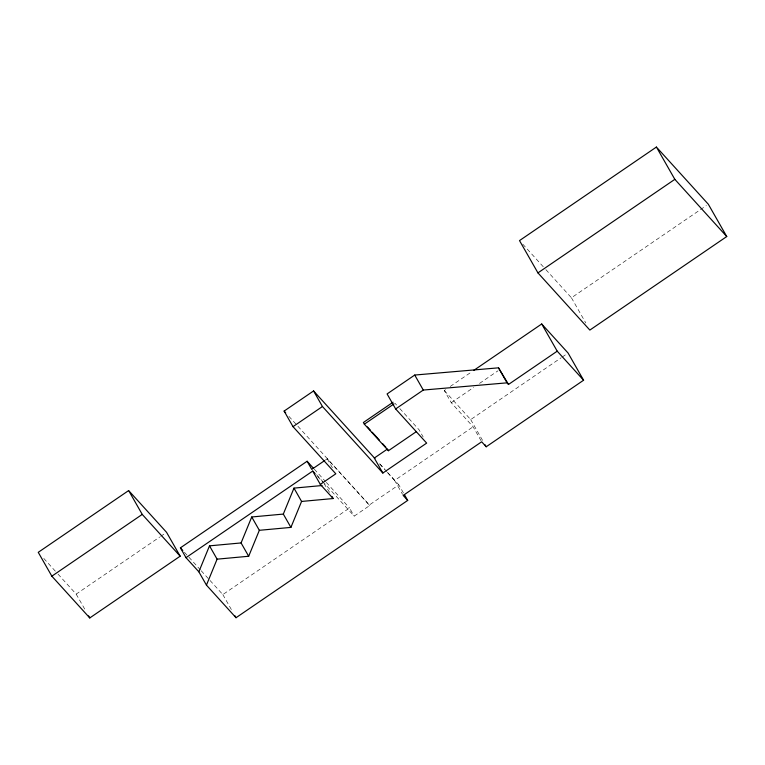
<?xml version="1.0" encoding="UTF-8"?>
<svg xmlns="http://www.w3.org/2000/svg" width="765" height="765" viewBox="0 0 765 765"><rect width="100%" height="100%" fill="white"/><g stroke="black" fill="none" stroke-linecap="round" stroke-linejoin="round"><path stroke-width="0.57" stroke-dasharray="3.83 2.87" d="M57.997 574.094L76.175 594.109L159.694 537.04M160.669 536.37L164.599 533.683M325.316 460.128L327.257 458.799L369.686 505.541L354.185 516.136L324.561 483.499M545.875 269.634L571.436 297.786L706.363 205.594M481.109 440.783L473.114 426.784L451.264 402.715L444.312 390.523L446.282 389.175M450.212 386.488L471.862 371.704M451.264 402.715L473.669 387.406M479.512 383.418L498.015 370.776M444.312 390.523L470.695 419.583L561.194 357.733M562.179 357.064L567.095 353.707M210.021 580.463L222.835 594.577L349.538 507.998L354.185 516.136M387.587 472.674L394.616 480.43L473.114 426.784M288.893 416.332L369.361 504.967L398.814 484.838L403.815 493.597M522.715 244.112L545.072 268.754M394.97 403.251L396.576 405.02M399.789 408.558L419.067 429.787L423.16 436.958M379.698 463.781L386.87 471.68M387.664 472.55L398.814 484.838M379.765 464.068L384.46 469.232M314.319 469.194L325.527 481.539M326.33 482.419L349.538 507.998M316.557 474.683L323.767 482.619M317.523 476.375L323.146 482.562M323.949 483.451L330.231 493.415M184.403 552.244L200.42 569.887M201.214 570.767L209.228 579.583M43.777 558.421L57.212 573.224M571.436 297.786L585.827 323.021M470.695 419.583L482.753 440.726M394.616 480.43L402.6 494.429M369.361 504.967L369.686 505.541M327.257 458.799L332.393 467.807M222.835 594.577L231.441 609.667M76.175 594.109L85.632 610.69"/><path stroke-width="1.15" d="M404.369 494.573L407.697 500.415L236.031 617.718L206.445 585.12L198.843 571.799L209.495 545.847L241.08 542.94L251.733 516.977L283.318 514.08L293.97 488.118L322.046 485.536M206.445 585.12L217.097 559.167L209.495 545.847M217.097 559.167L248.682 556.26L259.335 530.308L251.733 516.977M259.335 530.308L290.91 527.401L301.573 501.448L293.97 488.118M128.644 490.566L38.25 552.33L51.848 576.179L89.773 617.948L180.167 556.184L166.569 532.335L128.644 490.566L142.242 514.405L180.167 556.184M656.408 147.052L519.511 240.593L537.938 272.885L589.853 330.078L726.75 236.538L708.333 204.245L656.408 147.052L674.835 179.345L726.75 236.538M313.516 468.314L307.109 461.257L180.406 547.836L186 557.656L312.713 471.068L320.315 484.398L335.816 473.803L293.005 426.65L284.121 411.073L313.574 390.944L374.917 458.512M51.848 576.179L142.242 514.405M293.005 426.65L322.457 406.521L382.854 473.047L426.66 443.107L395.648 408.94L387.09 393.937L414.726 375.051L498.503 367.831L508.524 384.441L557.216 351.173L583.59 380.224L486.205 446.77L481.673 441.788L403.174 495.433L407.697 500.415M537.938 272.885L674.835 179.345M393.057 402.218L363.385 422.5L364.341 424.173L388.438 450.719L416.189 431.747M364.341 424.173L394.013 403.901M395.648 408.94L423.284 390.054L507.061 382.835L508.524 384.441M324.35 460.788L311.757 469.394L307.109 461.257M473.822 370.356L541.706 323.978L568.079 353.028L583.59 380.224M301.573 501.448L333.148 498.541L331.981 496.485M367.401 426.918L370.614 430.456M372.22 432.225L379.45 440.191M382.663 443.729L385.866 447.267M284.121 411.073L285.708 412.823M312.713 471.068L315.123 473.726M320.315 484.398L333.148 498.541M180.406 547.836L182.806 550.484M186 557.656L198.843 571.799M541.706 323.978L557.216 351.173M498.503 367.831L507.061 382.835M485.048 444.761L486.205 446.77M414.726 375.051L423.284 390.054M388.438 450.719L387.473 449.036L374.295 458.044L382.854 473.047M313.574 390.944L322.457 406.521M283.318 514.08L290.91 527.401M241.08 542.94L248.682 556.26M234.884 615.71L236.031 617.718M88.587 615.873L89.773 617.948"/></g></svg>
